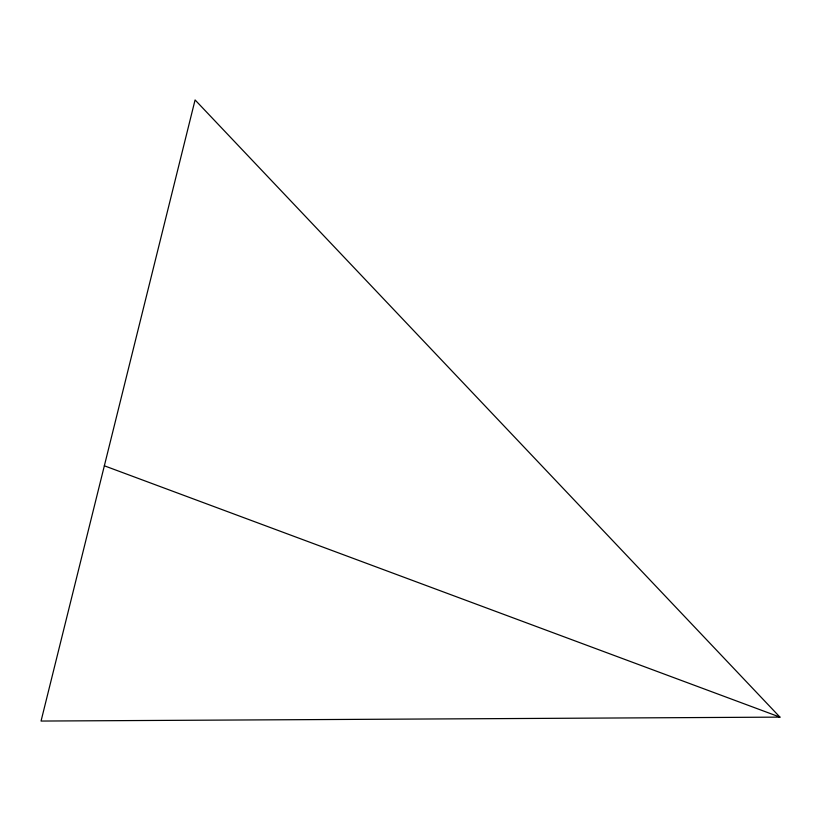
<?xml version="1.0" encoding="UTF-8"?>
<svg xmlns="http://www.w3.org/2000/svg" width="821" height="821" viewBox="0 0 821 821"><rect width="100%" height="100%" fill="white"/><g stroke="black" fill="none" stroke-linecap="round" stroke-linejoin="round"><path stroke-width="1.23" d="M779.95 717.123L41.05 721.054L195.08 99.946L779.95 717.123L104.349 465.794"/></g></svg>
